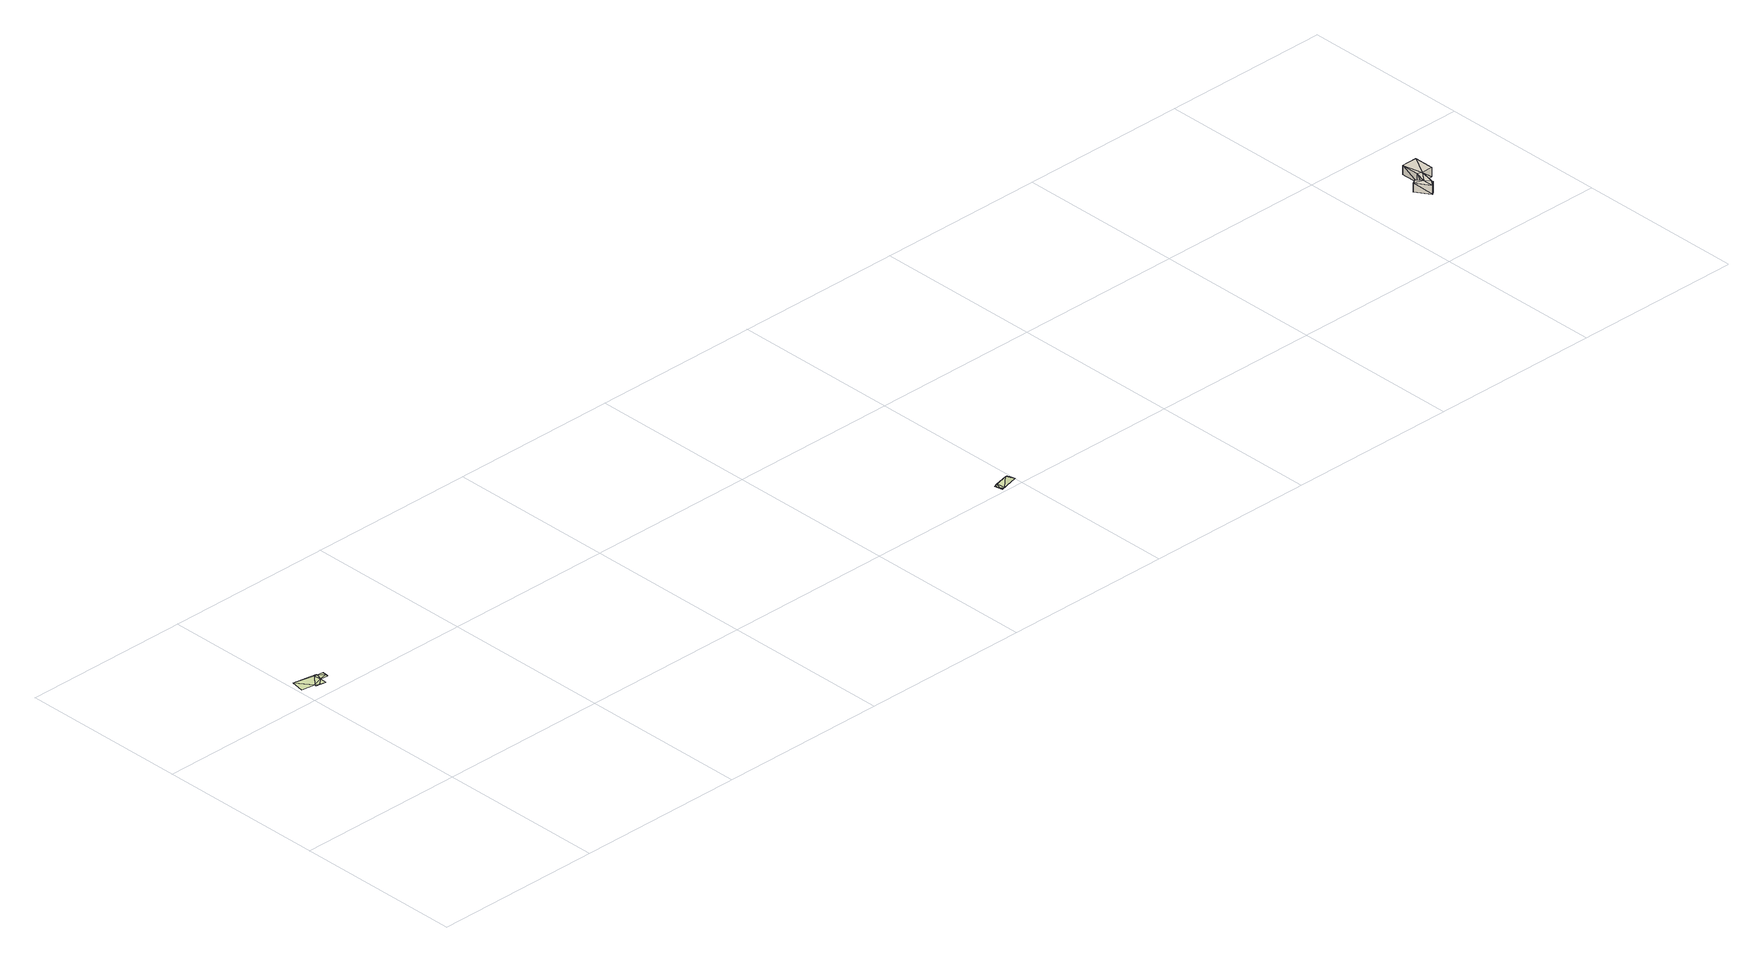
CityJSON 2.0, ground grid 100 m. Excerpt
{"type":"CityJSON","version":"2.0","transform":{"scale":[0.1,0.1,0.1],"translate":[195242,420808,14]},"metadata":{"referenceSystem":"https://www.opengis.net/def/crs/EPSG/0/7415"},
"CityObjects":{
"building1":{"type":"Building","attributes":{"3df_class":"Building","baseheight":14.95,"roofheight":5.44,"aanduidingrecordinactief":"0","pandstatus":"Pand in gebruik","aanduidingrecordcorrectie":"0","bouwjaar":"1950","begindatumtijdvakgeldigheid":"20101116","einddatumtijdvakgeldigheid":"21991231","shape_length":"76.81590796269465","shape_area":"162.88250347409735"},"geometry":[{"type":"Solid","lod":"1","boundaries":[[[[0,1,2]],[[1,3,2]],[[4,5,6]],[[1,7,8]],[[9,4,6]],[[8,9,6]],[[8,10,9]],[[8,11,10]],[[1,8,6]],[[0,7,1]],[[12,2,13]],[[12,0,2]],[[13,3,14]],[[13,2,3]],[[14,1,15]],[[14,3,1]],[[15,6,16]],[[15,1,6]],[[16,5,17]],[[16,6,5]],[[17,4,18]],[[17,5,4]],[[18,9,19]],[[18,4,9]],[[19,10,20]],[[19,9,10]],[[20,11,21]],[[20,10,11]],[[21,8,22]],[[21,11,8]],[[22,7,23]],[[22,8,7]],[[23,0,12]],[[23,7,0]],[[15,12,13]],[[14,15,13]],[[17,18,16]],[[23,15,22]],[[18,19,16]],[[19,22,16]],[[20,22,19]],[[21,22,20]],[[22,15,16]],[[23,12,15]]]]}]},
"landuse1":{"type":"LandUse","attributes":{"3df_class":"Terrain","bgt_status":"bestaand","identificatiebagpnd":"0241100000020390","numaanduidingreeks_1ident1":"0241010000024500","numaanduidingreeks_1posit1":"9.4","nummeraanduidingreeks_1tekst":"12-12a","nummeraanduidingreeks_1ident":"0241010000024499","relatievehoogteligging":"0"},"geometry":[{"type":"MultiSurface","lod":"1","boundaries":[[[24,25,26]],[[27,28,29]],[[29,28,25]],[[24,30,31]],[[32,33,34]],[[31,32,34]],[[29,31,27]],[[24,35,30]],[[36,33,27]],[[31,36,27]],[[34,33,36]],[[31,34,36]],[[30,35,37]],[[31,30,37]],[[29,25,24]],[[31,29,24]]]}]},
"landuse2":{"type":"LandUse","attributes":{"3df_class":"Terrain","bgt_status":"bestaand","identificatiebagpnd":"0241100000000092","relatievehoogteligging":"0"},"geometry":[{"type":"MultiSurface","lod":"1","boundaries":[[[38,39,40]],[[41,42,43]],[[44,45,40]],[[38,45,46]],[[47,42,40]],[[38,44,48]],[[49,43,48]],[[41,49,50]],[[47,39,42]],[[44,40,42]],[[40,39,51]],[[38,40,45]],[[46,45,44]],[[38,46,44]],[[50,49,48]],[[44,42,41]],[[42,39,43]],[[49,41,43]],[[51,39,47]],[[40,51,47]],[[41,50,48]],[[44,41,48]]]}]}
},
"vertices":[
[7403,753,64],[7428,636,64],[7494,753,64],[7494,635,64],[7401,528,64],[7410,537,64],[7404,544,64],[7403,648,64],[7381,577,64],[7381,512,64],[7328,597,64],[7349,610,64],[7403,753,9],[7494,753,9],[7494,635,9],[7428,636,9],[7404,544,9],[7410,537,9],[7401,528,9],[7381,512,9],[7328,597,9],[7349,610,9],[7381,577,9],[7403,648,9],
[86,1086,26],[21,1175,26],[8,1099,26],[159,1145,26],[161,1152,27],[142,1147,27],[102,1072,27],[147,1106,26],[191,1100,26],[197,1140,26],[192,1112,29],[84,1073,26],[192,1117,29],[140,1064,26],
[3863,53,21],[3876,5,21],[3871,24,24],[3966,79,24],[3891,9,23],[3992,35,21],[3886,59,24],[3866,44,25],[3871,54,25],[3881,9,24],[3978,83,21],[3981,69,24],[3976,79,24],[3876,9,24]
]}
